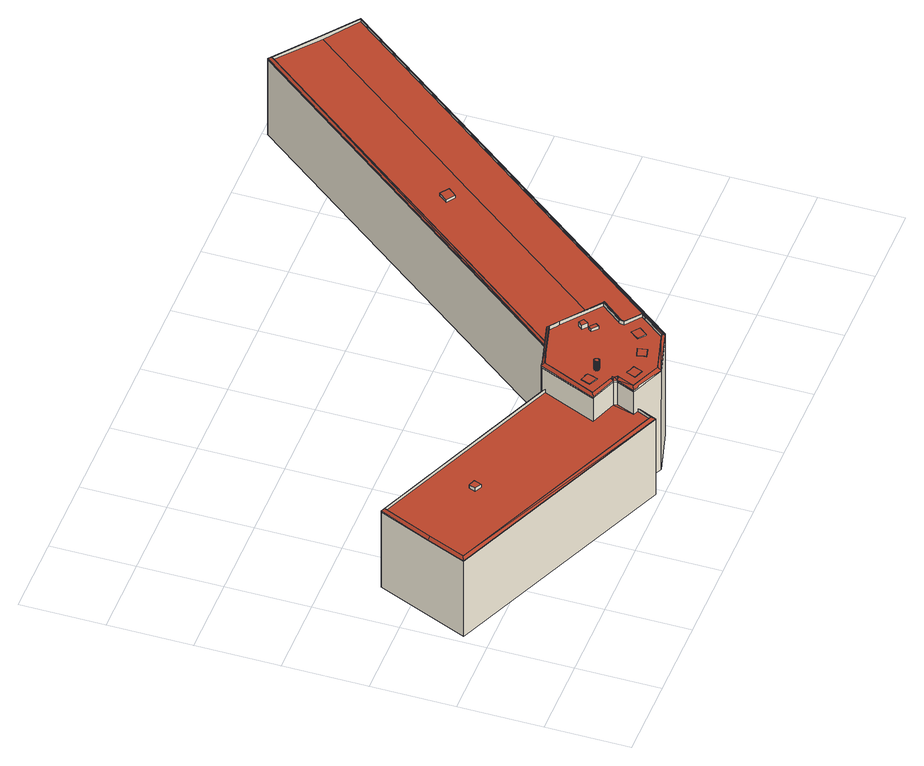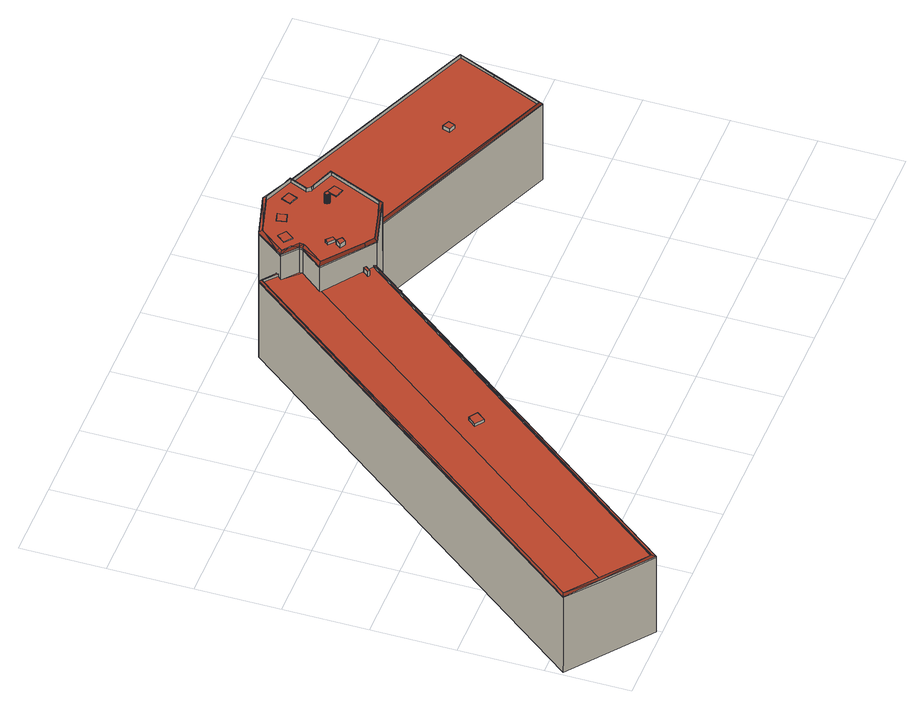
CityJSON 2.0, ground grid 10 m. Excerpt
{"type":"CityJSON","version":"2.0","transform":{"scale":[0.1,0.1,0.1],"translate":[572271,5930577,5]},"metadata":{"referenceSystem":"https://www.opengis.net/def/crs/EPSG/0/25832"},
"CityObjects":{
"building1":{"type":"Building","attributes":{"Grundfläche 2D":"1166.971286","Grundhöhe NN":"5.858"},"children":["building1-1","building1-2","building1-3","building1-4","building1-5","building1-6","building1-7","building1-8","building1-9","building1-10","building1-11","building1-12","building1-13"],"geometry":[{"type":"Solid","lod":"3","boundaries":[[[[0,1,2,3,4]],[[2,1,5]],[[6,2,5,7]],[[8,6,7,9]],[[10,11,8,9]],[[12,10,13]],[[11,10,12]],[[14,15,16]],[[14,16,17]],[[14,18,15]],[[19,18,14]],[[20,21,19]],[[21,18,19]],[[20,22,21]],[[23,22,20]],[[24,25,26,23,27]],[[26,22,23]],[[28,29,30,31,32,33,34]],[[35,36,37,38,39,40,41,42,43,44,45,46,47,48,49,50,51,52,53]],[[54,55,56]],[[57,58,59,60,61,56,55,62,63,64,65,66]],[[67,68,69,70]],[[71,72,73,74,75,70,69,76,77]],[[78,71,77]],[[59,1,0,4,61,60]],[[57,7,5,1,59,58]],[[57,66,9,7]],[[10,9,66,65]],[[65,64,13,10]],[[79,80,11,12]],[[80,81,82,6,8,11]],[[82,83,2,6]],[[83,84,3,2]],[[85,86,16,15]],[[14,17,68,67]],[[75,19,14,67,70]],[[20,19,75,74]],[[72,27,23,20,74,73]],[[87,88,22,26]],[[88,89,21,22]],[[18,21,89,90,85,15]],[[33,32,91,92]],[[34,33,92,93]],[[28,34,93,94]],[[4,3,84,95,96,38,37,56,61]],[[39,38,96,97]],[[87,26,25,24,27,72,71,43,42,41,40,39,97,98]],[[43,71,78,44]],[[44,78,77,45]],[[45,77,76,46]],[[68,17,16,86,99,100,47,46,76,69]],[[32,31,30,29,28,94,101,51,50,49,48,47,100,91]],[[79,12,13,64,63,62,53,52,51,101,102]],[[53,62,55,35]],[[35,55,54,36]],[[36,54,56,37]],[[84,83,103,95]],[[80,79,102,104]],[[82,81,80,104,105]],[[83,82,105,103]],[[88,87,98,106]],[[89,88,106,107]],[[85,90,89,107,108]],[[86,85,108,99]],[[91,100,99,108,107,106,98,97,96,95,103,105,104,102,101,94,93,92]]]],"semantics":{"surfaces":[{"type":"RoofSurface"},{"type":"WallSurface"},{"type":"GroundSurface"}],"values":[[0,0,0,0,0,0,0,0,0,0,0,0,0,0,0,0,0,0,0,0,0,0,0,0,1,1,1,1,1,1,1,1,1,1,1,1,1,1,1,1,1,1,1,1,1,1,1,1,1,1,1,1,1,1,1,1,1,1,1,1,1,1,1,1,2]]}}]},
"building1-1":{"type":"BuildingInstallation","parents":["building1"],"geometry":[{"type":"MultiSurface","lod":"3","boundaries":[[[109,110,111,112]],[[113,114,112,111]],[[109,112,114,115]],[[115,116,110,109]],[[111,110,116,113]]],"semantics":{"surfaces":[{"type":"RoofSurface"},{"type":"WallSurface"}],"values":[0,1,1,1,1]}}]},
"building1-2":{"type":"BuildingInstallation","parents":["building1"],"geometry":[{"type":"MultiSurface","lod":"3","boundaries":[[[117,118,119,120]],[[121,122,120,119]],[[117,120,122,123]],[[123,124,118,117]],[[119,118,124,121]]],"semantics":{"surfaces":[{"type":"RoofSurface"},{"type":"WallSurface"}],"values":[0,1,1,1,1]}}]},
"building1-3":{"type":"BuildingInstallation","parents":["building1"],"geometry":[{"type":"MultiSurface","lod":"3","boundaries":[[[125,126,127,128,129,130,131,132,133]],[[30,129,128,127,28,29]],[[131,130,134,135]],[[31,32,133,132]],[[30,134,130,129]],[[135,31,132,131]],[[32,33,125,133]],[[33,34,126,125]],[[34,28,127,126]]],"semantics":{"surfaces":[{"type":"RoofSurface"},{"type":"WallSurface"}],"values":[0,1,1,1,1,1,1,1,1]}}]},
"building1-4":{"type":"BuildingInstallation","parents":["building1"],"geometry":[{"type":"MultiSurface","lod":"3","boundaries":[[[136,137,138,139]],[[140,141,138]],[[141,142,138]],[[138,142,139]],[[143,144,140]],[[140,144,145,146]],[[146,147,140]],[[147,141,140]],[[148,149,150,151,152,153,144,143]],[[154,155,156,150]],[[156,151,150]],[[154,157,158,155]],[[157,159,160,161,158]],[[162,163,164,160,159]],[[165,166,163]],[[166,164,163]],[[167,168,165]],[[168,169,165]],[[165,169,170,166]],[[171,172,167]],[[172,173,167]],[[167,173,168]],[[174,142,141]],[[53,35,138,137]],[[35,36,140,138]],[[36,37,143,140]],[[148,143,37,38,150,149]],[[38,39,154,150]],[[39,40,41,42,43,163,162,159,157,154]],[[43,44,165,163]],[[44,45,167,165]],[[45,46,171,167]],[[175,173,172,176]],[[175,177,178,169,168,173]],[[164,166,170,169,178,179]],[[160,164,179,180]],[[161,160,180,181,155,158]],[[151,156,155,181,182]],[[144,153,152,151,182,183]],[[184,147,146,145,144,183,185,186]],[[184,187,174,141,147]],[[187,188,189,139,142,174]],[[136,139,189,190]]],"semantics":{"surfaces":[{"type":"RoofSurface"},{"type":"WallSurface"}],"values":[0,0,0,0,0,0,0,0,0,0,0,0,0,0,0,0,0,0,0,0,0,0,0,1,1,1,1,1,1,1,1,1,1,1,1,1,1,1,1,1,1,1,1]}}]},
"building1-5":{"type":"BuildingInstallation","parents":["building1"],"geometry":[{"type":"MultiSurface","lod":"3","boundaries":[[[191,192,193,194]],[[194,193,195,196]],[[191,194,196,197]],[[192,191,197,198]],[[193,192,198,195]]],"semantics":{"surfaces":[{"type":"RoofSurface"},{"type":"WallSurface"}],"values":[0,1,1,1,1]}}]},
"building1-6":{"type":"BuildingInstallation","parents":["building1"],"geometry":[{"type":"MultiSurface","lod":"3","boundaries":[[[199,200,201,202]],[[202,201,203,204]],[[199,202,204,205]],[[200,199,205,206]],[[201,200,206,203]]],"semantics":{"surfaces":[{"type":"RoofSurface"},{"type":"WallSurface"}],"values":[0,1,1,1,1]}}]},
"building1-7":{"type":"BuildingInstallation","parents":["building1"],"geometry":[{"type":"MultiSurface","lod":"3","boundaries":[[[136,207,208,209,210,211,137]],[[208,212,213,214,215,216,217,209]],[[214,218,219,220,221,222,215]],[[219,223,224,225,220]],[[224,226,172,171,227,225]],[[208,207,136,190,228]],[[228,229,230,231,214,213,212,208]],[[231,232,233,219,218,214]],[[233,234,235,224,223,219]],[[172,226,224,235,176]],[[227,171,46,47,220,225]],[[221,220,47,48,49,50,51,209,217,216,215,222]],[[209,51,52,53,137,211,210]]],"semantics":{"surfaces":[{"type":"RoofSurface"},{"type":"WallSurface"}],"values":[0,0,0,0,0,1,1,1,1,1,1,1,1]}}]},
"building1-8":{"type":"BuildingInstallation","parents":["building1"],"geometry":[{"type":"MultiSurface","lod":"3","boundaries":[[[236,237,238,239,240,241,242,243,244,245,246,247,248,249,250,251,252,253,254,255,256,257]],[[258,259,237,236]],[[260,261,257,256]],[[261,258,236,257]],[[259,262,238,237]],[[262,263,239,238]],[[263,264,240,239]],[[264,265,241,240]],[[265,266,242,241]],[[266,267,243,242]],[[267,268,244,243]],[[268,269,245,244]],[[269,270,246,245]],[[270,271,247,246]],[[271,272,248,247]],[[272,273,249,248]],[[273,274,250,249]],[[274,275,251,250]],[[275,276,252,251]],[[276,277,253,252]],[[277,278,254,253]],[[278,279,255,254]],[[279,260,256,255]]],"semantics":{"surfaces":[{"type":"RoofSurface"},{"type":"WallSurface"}],"values":[0,1,1,1,1,1,1,1,1,1,1,1,1,1,1,1,1,1,1,1,1,1,1]}}]},
"building1-9":{"type":"BuildingInstallation","parents":["building1"],"geometry":[{"type":"MultiSurface","lod":"3","boundaries":[[[280,281,282,283,284,285,286,287,288]],[[289,290,291,292,293,281,280,288,287,286]],[[294,295,296,289,286,285,284,283]],[[293,297,282,281]],[[297,294,283,282]]],"semantics":{"surfaces":[{"type":"RoofSurface"},{"type":"WallSurface"}],"values":[0,1,1,1,1]}}]},
"building1-10":{"type":"BuildingInstallation","parents":["building1"],"geometry":[{"type":"MultiSurface","lod":"3","boundaries":[[[298,299,300,301]],[[301,300,302,303]],[[298,301,303,304]],[[299,298,304,305]],[[300,299,305,302]]],"semantics":{"surfaces":[{"type":"RoofSurface"},{"type":"WallSurface"}],"values":[0,1,1,1,1]}}]},
"building1-11":{"type":"BuildingInstallation","parents":["building1"],"geometry":[{"type":"MultiSurface","lod":"3","boundaries":[[[306,307,308,309,310]],[[311,312,308,307]],[[310,309,308,312,313,314]],[[315,306,310,314]],[[315,311,307,306]]],"semantics":{"surfaces":[{"type":"RoofSurface"},{"type":"WallSurface"}],"values":[0,1,1,1,1]}}]},
"building1-12":{"type":"BuildingInstallation","parents":["building1"],"geometry":[{"type":"MultiSurface","lod":"3","boundaries":[[[316,317,318,319,320,321]],[[322,323,317,316]],[[323,324,318,317]],[[324,325,319,318]],[[321,320,319,325,326,327]],[[327,322,316,321]]],"semantics":{"surfaces":[{"type":"RoofSurface"},{"type":"WallSurface"}],"values":[0,1,1,1,1,1]}}]},
"building1-13":{"type":"BuildingInstallation","parents":["building1"],"geometry":[{"type":"MultiSurface","lod":"3","boundaries":[[[328,329,330,331]],[[332,333,329,328]],[[333,334,330,329]],[[334,335,331,330]],[[328,331,335,332]]],"semantics":{"surfaces":[{"type":"RoofSurface"},{"type":"WallSurface"}],"values":[0,1,1,1,1]}}]}
},
"vertices":[
[293,18,122],[291,14,122],[293,9,119],[302,31,119],[299,32,122],[27,126,122],[10,130,119],[14,132,122],[29,177,119],[32,176,122],[58,237,122],[56,240,119],[296,139,119],[295,136,122],[703,589,121],[702,594,119],[360,155,119],[362,153,121],[756,551,119],[792,519,121],[425,48,121],[796,520,119],[425,44,119],[421,51,121],[408,59,120],[407,58,120],[407,58,119],[409,61,121],[301,142,42],[302,142,42],[303,142,42],[353,155,42],[354,155,42],[332,173,42],[312,168,42],[300,60,151],[302,56,151],[293,34,151],[333,17,151],[387,31,151],[407,58,151],[408,59,151],[409,61,151],[413,65,151],[395,80,151],[395,84,151],[417,111,151],[358,156,151],[303,142,151],[302,142,151],[301,142,151],[297,141,151],[269,75,151],[268,72,151],[302,56,118],[300,60,118],[293,34,118],[14,132,118],[27,126,118],[291,14,118],[293,18,118],[299,32,118],[268,72,118],[269,75,118],[295,136,118],[58,237,118],[32,176,118],[703,589,118],[362,153,118],[415,112,116],[754,549,116],[413,65,117],[409,61,117],[421,51,118],[425,48,118],[792,519,118],[417,111,117],[395,84,117],[395,80,117],[296,139,118],[56,240,118],[29,177,118],[10,130,118],[293,9,118],[302,31,118],[702,594,118],[360,155,118],[407,58,117],[425,44,118],[796,520,118],[756,551,116],[354,155,9],[332,173,9],[312,168,9],[301,142,9],[302,31,9],[333,17,9],[387,31,9],[407,58,9],[360,155,9],[358,156,9],[297,141,9],[296,139,9],[293,9,9],[56,240,9],[10,130,9],[425,44,9],[796,520,9],[702,594,9],
[376,154,125],[371,148,125],[373,146,125],[378,152,125],[373,146,117],[378,152,117],[376,154,118],[371,148,118],
[559,330,121],[567,340,121],[557,347,121],[549,337,121],[557,347,117],[549,337,117],[559,330,117],[567,340,117],
[332,173,45],[312,168,45],[301,142,45],[302,142,45],[303,142,45],[314,166,45],[332,170,45],[353,155,45],[354,155,45],[314,166,42],[332,170,42],
[272,74,156],[268,72,153],[300,60,153],[300,63,156],[302,56,153],[303,60,156],[302,62,156],[293,34,153],[297,36,156],[304,53,156],[305,55,156],[306,57,156],[299,32,153],[302,31,153],[333,17,153],[333,21,156],[328,23,156],[303,34,156],[387,31,153],[385,34,156],[380,33,156],[407,58,153],[388,38,156],[408,59,153],[406,61,156],[405,60,156],[409,61,153],[413,65,153],[409,65,156],[395,80,153],[399,72,156],[395,84,153],[391,83,156],[391,79,156],[399,73,156],[417,111,153],[412,110,156],[392,85,156],[303,62,156],[392,85,151],[412,110,151],[391,83,151],[391,79,151],[409,65,151],[406,61,151],[385,34,151],[333,21,151],[297,36,151],[306,57,151],[304,53,151],[305,55,151],[303,62,151],[302,62,151],[300,63,151],[272,74,151],
[375,115,157],[379,121,157],[373,125,157],[369,120,157],[373,125,151],[369,120,151],[375,115,151],[379,121,151],
[391,61,152],[382,68,152],[374,58,152],[383,51,152],[374,58,151],[383,51,151],[391,61,151],[382,68,151],
[296,129,156],[300,138,156],[297,141,153],[295,136,153],[269,75,153],[303,139,156],[304,139,156],[320,144,156],[303,142,153],[302,142,153],[301,142,153],[353,152,156],[357,153,156],[358,156,153],[354,155,153],[353,155,153],[365,147,156],[368,145,156],[370,147,153],[372,142,156],[415,112,153],[300,138,151],[303,139,151],[304,139,151],[320,144,151],[353,152,151],[357,153,151],[365,147,151],[368,145,151],
[314,87,164],[313,86,164],[312,86,164],[312,85,164],[311,84,164],[311,83,164],[312,83,164],[312,82,164],[313,82,164],[313,81,164],[314,81,164],[315,81,164],[316,81,164],[316,82,164],[317,82,164],[317,83,164],[317,84,164],[317,85,164],[316,85,164],[316,86,164],[315,86,164],[315,87,164],[314,87,151],[313,86,151],[315,86,151],[315,87,151],[312,86,151],[312,85,151],[311,84,151],[311,83,151],[312,83,151],[312,82,151],[313,82,151],[313,81,151],[314,81,151],[315,81,151],[316,81,151],[316,82,151],[317,82,151],[317,83,151],[317,84,151],[317,85,151],[316,85,151],[316,86,151],
[298,92,152],[292,94,152],[288,83,152],[299,78,152],[299,79,152],[301,84,152],[303,90,152],[301,91,152],[299,92,152],[303,90,151],[301,91,151],[299,92,151],[298,92,151],[292,94,151],[299,78,151],[299,79,151],[301,84,151],[288,83,151],
[376,103,155],[379,107,155],[372,113,155],[369,109,155],[372,113,151],[369,109,151],[376,103,151],[379,107,151],
[361,42,152],[359,53,152],[348,50,152],[350,42,152],[350,39,152],[359,53,151],[348,50,151],[350,42,151],[350,39,151],[361,42,151],
[326,36,152],[330,47,152],[324,49,152],[320,51,152],[319,51,152],[315,40,152],[326,36,151],[330,47,151],[324,49,151],[320,51,151],[319,51,151],[315,40,151],
[123,163,123],[120,155,123],[128,151,123],[131,160,123],[123,163,118],[120,155,118],[128,151,118],[131,160,118]
]}
